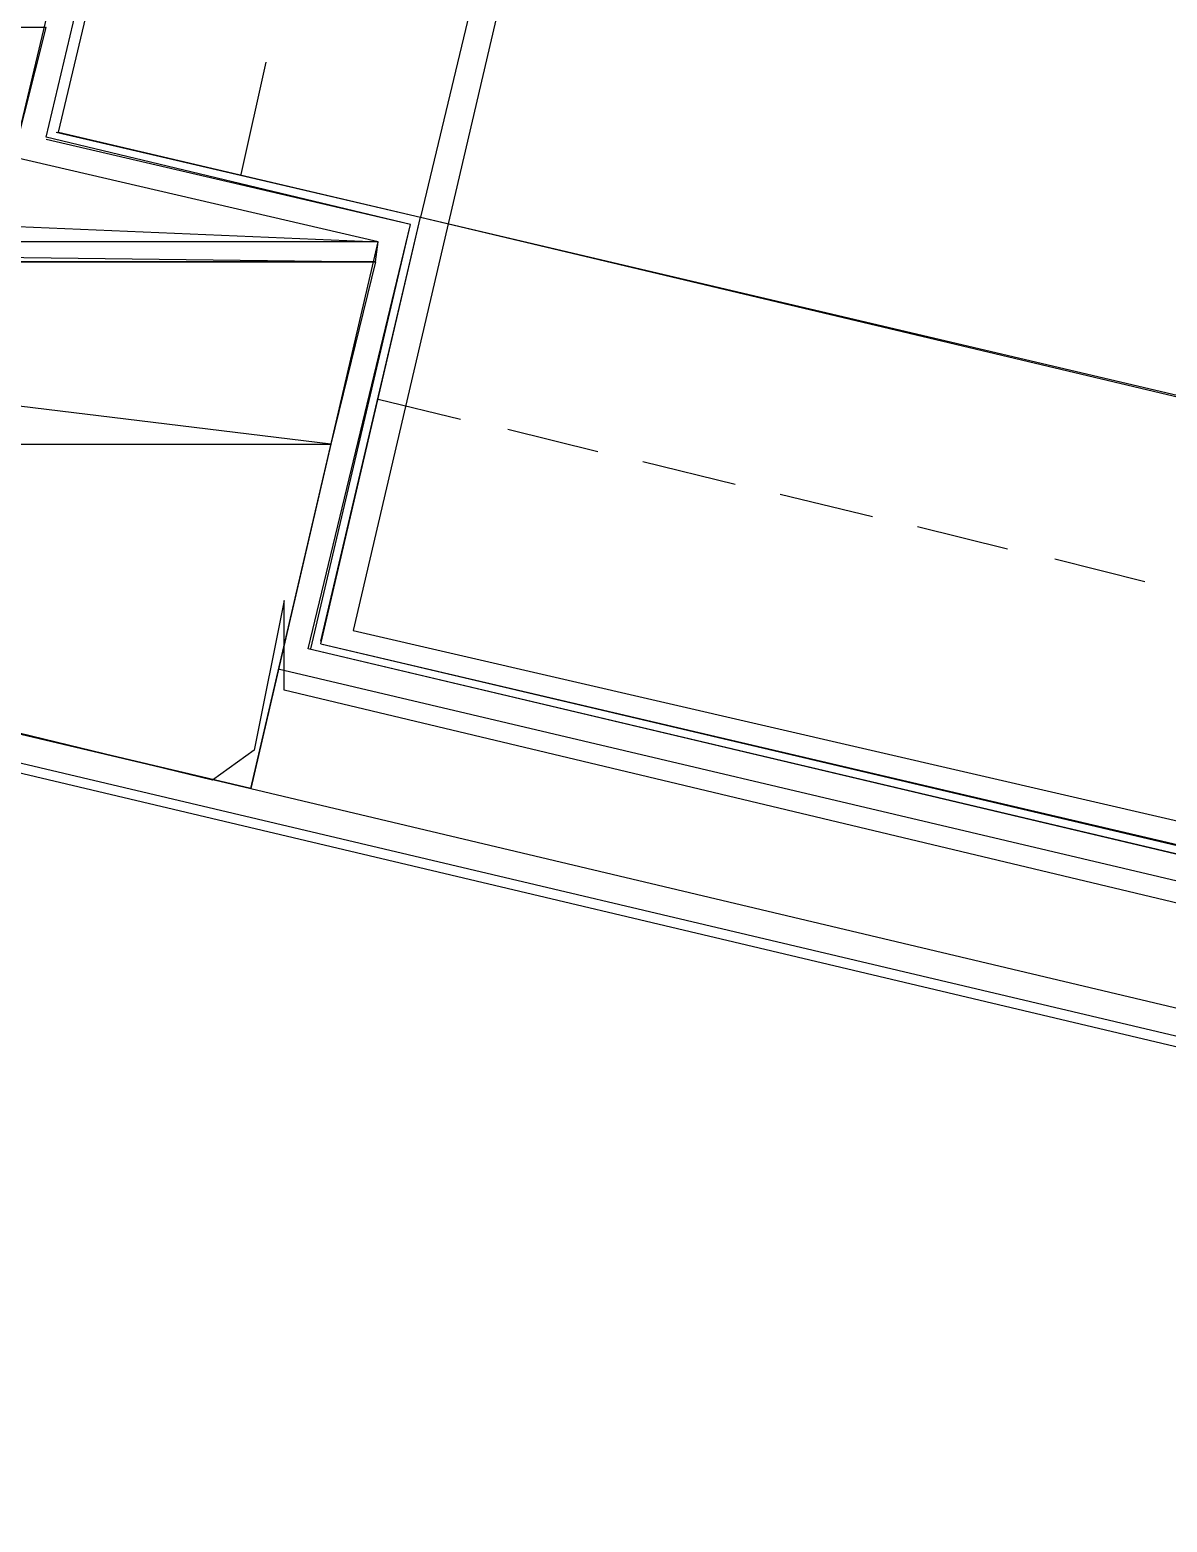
# Model space of a CAD drawing. Header units: feet. Extents: x -84 to 198, y -22 to 181.
# Drawn here: x 96.59 to 102.67, y 39.11 to 47.08 of the extents above; entities that cross this region are included whole.
import ezdxf

# ---------------------------------------------------------------- set-up
doc = ezdxf.new("R2010")
doc.units = ezdxf.units.FT
for name, color, linetype in [('A-AREA-UNIDAD', 30, 'CONTINUOUS'), ('A-LINEA', 7, 'CONTINUOUS'), ('A-MURO-CONCRETO', 8, 'CONTINUOUS')]:
    doc.layers.add(name, color=color, linetype=linetype)

msp = doc.modelspace()

# ---------------------------------------------------------------- linework, layer by layer
at = {"layer": 'A-AREA-UNIDAD'}
for points in [[(76.608, 66.24), (86.592, 64), (86.64, 62.7733), (85.92, 59.6444), (99.008, 56.7644), (99.04, 55.7333), (98.08, 51.52), (97.792, 51.4844), (97.728, 51.1289), (99.552, 50.6844), (99.648, 49.5644), (98.32, 43.8756), (114.24, 40.1956)], [(113.152, 39.9289), (97.952, 43.5556), (97.952, 44.0356), (97.792, 43.2356), (97.568, 43.0756), (90.112, 44.8889), (90.08, 44.7289), (89.088, 44.7289), (83.328, 46.1333), (82.688, 46.1333), (82.592, 46.2933), (80.992, 46.6844), (79.92, 42.4), (79.84, 41.4044), (78.72, 41.4044), (75.2, 42.24), (74.848, 40.8), (73.76, 40.7644), (67.648, 42.24), (65.792, 41.0844), (64.832, 41.0844)]]:
    msp.add_lwpolyline(points, dxfattribs=at)
at = {"layer": 'A-LINEA'}
for p, q in [((96.68, 46.5111), (97.7333, 50.9644)), ((96.68, 46.5111), (97.7333, 50.9644)), ((96.7467, 46.5378), (97.7733, 50.8978)), ((96.7467, 46.5378), (97.7733, 50.8978)), ((99.72, 50.4444), (98.68, 46.0844)), ((99.72, 50.4444), (98.68, 46.0844)), ((106.5333, 40.8044), (80.8133, 46.8844)), ((97.8533, 46.9111), (97.72, 46.3111)), ((97.8533, 46.9111), (97.72, 46.3111)), ((80.8533, 46.8311), (106.52, 40.7511)), ((98.6267, 46.0444), (96.68, 46.5111)), ((98.6267, 46.0444), (96.68, 46.5111)), ((98.6267, 46.0444), (96.68, 46.4978)), ((96.7333, 46.5378), (98.68, 46.0844)), ((96.7467, 46.5378), (98.68, 46.0844)), ((96.7467, 46.5378), (98.68, 46.0844)), ((98.08, 43.7778), (98.6267, 46.0444)), ((98.0933, 43.7778), (98.6267, 46.0444)), ((98.0933, 43.7778), (98.6267, 46.0444)), ((98.1467, 43.8178), (98.68, 46.0844)), ((98.1467, 43.8178), (98.68, 46.0844)), ((98.1467, 43.8044), (98.68, 46.0844)), ((98.68, 46.0844), (103.9467, 44.8444)), ((98.68, 46.0844), (103.9467, 44.8444)), ((98.68, 46.0844), (103.9467, 44.8311)), ((98.4533, 45.1111), (98.8933, 45.0044)), ((98.4533, 45.1111), (98.8933, 45.0044)), ((98.4533, 45.1111), (98.8933, 45.0044)), ((99.1467, 44.9511), (99.6267, 44.8311)), ((99.1467, 44.9511), (99.6267, 44.8311)), ((99.1467, 44.9511), (99.6267, 44.8311)), ((99.8667, 44.7778), (100.36, 44.6578)), ((99.8667, 44.7778), (100.36, 44.6578)), ((99.8667, 44.7778), (100.36, 44.6578)), ((100.6, 44.6044), (101.0933, 44.4844)), ((100.6, 44.6044), (101.0933, 44.4844)), ((100.6, 44.6044), (101.0933, 44.4844)), ((101.3333, 44.4311), (101.8133, 44.3111)), ((101.3333, 44.4311), (101.8133, 44.3111)), ((101.3333, 44.4311), (101.8133, 44.3111)), ((102.0667, 44.2578), (102.5467, 44.1378)), ((102.0667, 44.2578), (102.5467, 44.1378)), ((102.0667, 44.2578), (102.5467, 44.1378)), ((105.4, 42.0444), (98.08, 43.7778)), ((114.36, 39.9244), (98.08, 43.7778)), ((98.1467, 43.8044), (105.36, 42.1111)), ((98.1467, 43.8044), (114.32, 39.9911)), ((97.92, 43.6711), (114.4533, 39.7644)), ((97.7733, 43.0311), (110.3067, 40.0578)), ((97.7733, 43.0311), (114.3067, 39.1111))]:
    msp.add_line(p, q, dxfattribs=at)
msp.add_lwpolyline([(81.4, 47.9244), (90.2133, 45.8444), (89.9867, 44.8711), (97.7733, 43.0311), (98.4533, 45.9511), (96.5067, 46.4044), (98.8933, 56.4578), (85.8933, 59.5378), (85.4267, 57.5911), (95.5067, 55.2044), (93.5867, 47.0978), (81.8533, 49.8711), (81.4, 47.9244)], dxfattribs=at)
at = {"layer": 'A-MURO-CONCRETO'}
for points in [[(96.68, 47.0978), (84.9067, 47.0978), (96.5067, 46.4044), (96.68, 47.0978)], [(96.5067, 46.4044), (87.8267, 46.4044), (98.4533, 45.9511), (96.5067, 46.4044)], [(87.8267, 46.4044), (98.4533, 45.9511), (89.7733, 45.9511), (87.8267, 46.4044), (87.8267, 46.4044)], [(98.4533, 45.9511), (89.7733, 45.9511), (98.44, 45.8444), (98.4533, 45.9511)], [(89.7733, 45.9511), (98.44, 45.8444), (90.2133, 45.8444), (89.7733, 45.9511), (89.7733, 45.9511)], [(90.2133, 45.8444), (89.9867, 44.8711), (98.2, 44.8711), (90.2133, 45.8444)], [(90.2133, 45.8444), (98.44, 45.8444), (98.2, 44.8711), (90.2133, 45.8444), (90.2133, 45.8444)], [(89.9867, 44.8711), (98.2, 44.8711), (97.7733, 43.0311), (89.9867, 44.8711), (89.9867, 44.8711)]]:
    msp.add_lwpolyline(points, dxfattribs=at)

doc.saveas('drawing.dxf')
